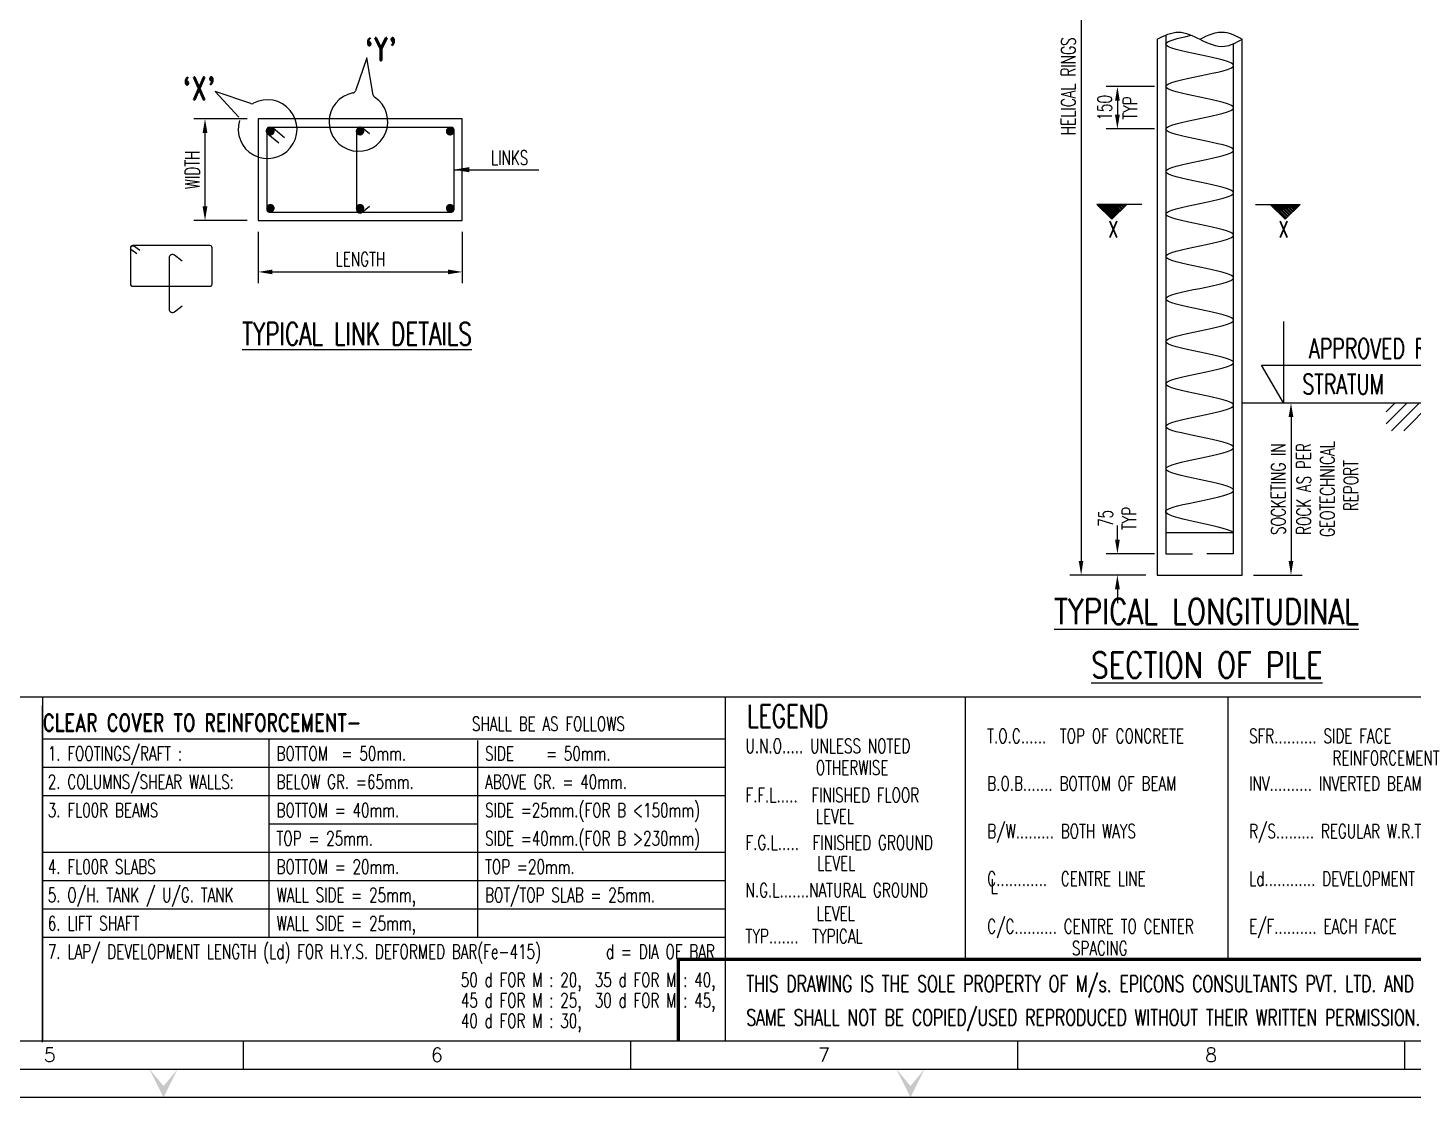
# Model space of a CAD drawing. Extents: x 489124 to 794428, y -356295 to -29813.
# Drawn here: x 681423 to 705887, y -229687 to -210799 of the extents above; entities that cross this region are included whole.
import ezdxf
from ezdxf.enums import TextEntityAlignment as Align

# ---------------------------------------------------------------- set-up
doc = ezdxf.new("R2010")
doc.units = 0
doc.header["$LTSCALE"] = 500
doc.header["$MEASUREMENT"] = 0
doc.layers.get('DEFPOINTS').update_dxf_attribs({"color": 4})
for name, color, linetype in [('BEAM', 4, 'Continuous'), ('DIM', 5, 'Continuous'), ('DIM1', 5, 'Continuous'), ('HT', 12, 'Continuous'), ('LEVEL SECTION', 3, 'Continuous'), ('LINE CUT', 8, 'Continuous'), ('N.G.L.', 1, 'Continuous'), ('NO. SECTION', 1, 'Continuous'), ('note t', 2, 'Continuous'), ('notes', 1, 'Continuous'), ('PNA', 10, 'Continuous'), ('R.C.C. STRUCTURE', 4, 'Continuous'), ('REINFORCEMENT', 6, 'Continuous'), ('REINFORCEMENT LINKS', 2, 'Continuous'), ('S-TITIL', 6, 'Continuous'), ('STEEL', 6, 'Continuous'), ('TEXT (SHEET)', 4, 'Continuous'), ('TEXT1', 2, 'Continuous'), ('TITLE', 4, 'Continuous'), ('TXT', 4, 'Continuous'), ('TXT1', 2, 'Continuous')]:
    doc.layers.add(name, color=color, linetype=linetype)
doc.layers.add('HEADING-TXT', color=1, linetype='Continuous', lineweight=25)
doc.styles.add('D', font='romand.shx', dxfattribs={"height": 200})
doc.styles.add('ROMAND', font='romand')
doc.styles.add('ROMANS', font='r.shx', dxfattribs={"width": 0.7, "bigfont": 'bigfont.shx'})
doc.styles.add('ROMENT', font='r.shx', dxfattribs={"bigfont": 'bigfont.shx'})
doc.dimstyles.new('Copy of INT2TIMES', dxfattribs={"dimtxt": 300, "dimasz": 275, "dimexe": 75, "dimexo": 75, "dimgap": 40, "dimtad": 1, "dimdec": 0, "dimlfac": 0.5, "dimrnd": 5, "dimzin": 0, "dimdsep": 46, "dimtxsty": 'ROMANS', "dimcen": -1, "dimclrd": 5, "dimclre": 5, "dimclrt": 4, "dimadec": 0, "dimazin": 0, "dimtfac": 1, "dimtdec": 0, "dimtix": 1, "dimtofl": 0, "dimtmove": 2, "dimatfit": 3, "dimfxl": 0, "dimtolj": 1, "dimtzin": 0, "dimarcsym": 0})
doc.dimstyles.new('dim20', dxfattribs={"dimtxt": 250, "dimasz": 250, "dimexe": 200, "dimexo": 200, "dimgap": 100, "dimtad": 1, "dimdec": 0, "dimlfac": 0.2, "dimzin": 0, "dimdsep": 46, "dimtxsty": 'ROMANS', "dimcen": 0, "dimclrd": 5, "dimclre": 5, "dimclrt": 4, "dimadec": 0, "dimazin": 0, "dimtfac": 1, "dimtdec": 0, "dimtix": 1, "dimtofl": 0, "dimtmove": 2, "dimatfit": 3, "dimfxl": 0, "dimtolj": 1, "dimtzin": 0, "dimlwd": -1, "dimlwe": -1, "dimarcsym": 0})
doc.dimstyles.new('dim25', dxfattribs={"dimtxt": 250, "dimasz": 250, "dimexe": 200, "dimexo": 200, "dimgap": 100, "dimtad": 1, "dimdec": 0, "dimlfac": 0.25, "dimzin": 0, "dimdsep": 46, "dimtxsty": 'ROMANS', "dimcen": 0, "dimclrd": 5, "dimclre": 5, "dimclrt": 4, "dimadec": 0, "dimazin": 0, "dimtfac": 1, "dimtdec": 0, "dimtix": 1, "dimtofl": 0, "dimtmove": 2, "dimatfit": 3, "dimfxl": 0, "dimtolj": 1, "dimtzin": 0, "dimlwd": -1, "dimlwe": -1, "dimarcsym": 0})

# ---------------------------------------------------------------- blocks, each defined once
blk = doc.blocks.new('FOLDER')
at = {"layer": 'PNA'}
for points in [[(-1250, 2500), (0, 0), (0, 1000)], [(1250, 2500), (0, 0), (0, 1000)]]:
    blk.add_solid(points, dxfattribs=at)
blk = doc.blocks.new('A1')
at = {"color": 1}
blk.add_line((81794, 6959), (1969, 6959), dxfattribs=at)
at = {"flags": 128}
blk.add_lwpolyline([(0, 0), (82779, 0), (82779, 58231), (0, 58231)], close=True, dxfattribs=at)
at = {"color": 1, "const_width": 56.6}
blk.add_lwpolyline([(42226, 985), (42226, 2401), (58867, 2401)], dxfattribs=at)
at = {"layer": 'PNA'}
for p, q in [((34655, 984), (34655, 492)), ((41389, 984), (41389, 492)), ((48124, 984), (48124, 492)), ((54858, 984), (54858, 492))]:
    blk.add_line(p, q, dxfattribs=at)
at = {"layer": 'PNA', "color": 1}
for points in [[(984, 492), (82287, 492), (82287, 57739), (984, 57739)], [(1969, 984), (81794, 984), (81794, 57247), (1969, 57247)]]:
    blk.add_lwpolyline(points, close=True, dxfattribs=at)
at = {"layer": 'PNA', "xscale": 0.1968578388914466, "yscale": 0.1968578388914466, "zscale": 0.1968578388914466}
for p in [(33269, 0), (46262, 0)]:
    blk.add_blockref('FOLDER', p, dxfattribs=at)
at = {"layer": 'PNA', "style": 'ROMANS'}
for s, p in [('5', (31289, 738)), ('6', (38023, 738)), ('7', (44757, 738)), ('8', (51491, 738))]:
    blk.add_text(s, height=246, dxfattribs=at).set_placement(p, align=Align.MIDDLE)
at = {"layer": 'TEXT (SHEET)', "color": 4, "style": 'ROMANS', "width": 0.7}
for s, p in [('THIS DRAWING IS THE SOLE PROPERTY OF M/s. EPICONS CONSULTANTS PVT. LTD. AND', (43408, 1833)), ('SAME SHALL NOT BE COPIED/USED REPRODUCED WITHOUT THEIR WRITTEN PERMISSION.', (43408, 1247))]:
    blk.add_text(s, height=283.16, dxfattribs=at).set_placement(p)
blk = doc.blocks.new('*D434')
at = {"layer": 'DEFPOINTS', "color": 0}
for p in [(684554, -212406), (685495, -212406), (685495, -214206)]:
    blk.add_point(p, dxfattribs=at)
at = {"layer": 'DIM', "color": 5}
for p, q in [((685295, -212406), (684354, -212406)), ((684554, -213956), (684554, -212656)), ((685295, -214206), (684354, -214206))]:
    blk.add_line(p, q, dxfattribs=at)
for points in [[(684512, -212656), (684595, -212656), (684554, -212406)], [(684512, -213956), (684595, -213956), (684554, -214206)]]:
    blk.add_solid(points, dxfattribs=at)
at = {"layer": 'DIM', "color": 4, "insert": (684329, -213306), "char_height": 250, "attachment_point": 5, "rotation": 90, "style": 'ROMANS'}
blk.add_mtext('\\A1;WIDTH', dxfattribs=at)
blk = doc.blocks.new('*D435')
at = {"layer": 'DEFPOINTS', "color": 0}
for p in [(685495, -214206), (689095, -214206), (689095, -215112)]:
    blk.add_point(p, dxfattribs=at)
at = {"layer": 'DIM', "color": 5}
for p, q in [((685495, -214406), (685495, -215312)), ((689095, -214406), (689095, -215312)), ((685745, -215112), (688845, -215112))]:
    blk.add_line(p, q, dxfattribs=at)
for points in [[(685745, -215070), (685745, -215153), (685495, -215112)], [(688845, -215070), (688845, -215153), (689095, -215112)]]:
    blk.add_solid(points, dxfattribs=at)
at = {"layer": 'DIM', "color": 4, "insert": (687295, -214887), "char_height": 250, "attachment_point": 5, "style": 'ROMANS'}
blk.add_mtext('\\A1;LENGTH', dxfattribs=at)
blk = doc.blocks.new('*D353')
at = {"layer": 'DEFPOINTS', "color": 0}
for p in [(701516, -220089), (700663, -220464), (701366, -220464)]:
    blk.add_point(p, dxfattribs=at)
at = {"layer": 'DIM', "color": 5}
for p, q in [((700663, -219839), (700663, -219589)), ((701316, -220089), (700463, -220089)), ((701166, -220464), (700463, -220464)), ((700663, -220714), (700663, -220964))]:
    blk.add_line(p, q, dxfattribs=at)
for points in [[(700621, -219839), (700705, -219839), (700663, -220089)], [(700621, -220714), (700705, -220714), (700663, -220464)]]:
    blk.add_solid(points, dxfattribs=at)
at = {"layer": 'DIM', "color": 4, "insert": (700663, -219464), "char_height": 250, "attachment_point": 5, "rotation": 90, "style": 'ROMANS'}
blk.add_mtext('\\A1;75\\PTYP', dxfattribs=at)
blk = doc.blocks.new('*D354')
at = {"layer": 'DEFPOINTS', "color": 0}
for p in [(701516, -211839), (700663, -212587), (701516, -212587)]:
    blk.add_point(p, dxfattribs=at)
at = {"layer": 'DIM', "color": 5}
for p, q in [((701316, -211839), (700463, -211839)), ((700663, -212089), (700663, -212337)), ((701316, -212587), (700463, -212587))]:
    blk.add_line(p, q, dxfattribs=at)
for points in [[(700621, -212089), (700705, -212089), (700663, -211839)], [(700621, -212337), (700705, -212337), (700663, -212587)]]:
    blk.add_solid(points, dxfattribs=at)
at = {"layer": 'DIM', "color": 4, "char_height": 250, "rotation": 90, "style": 'ROMANS'}
for s, insert, attachment_point in [('\\A1;150', (700563, -212213), 8), ('\\A1;TYP', (700763, -212213), 2)]:
    blk.add_mtext(s, dxfattribs=dict(at, insert=insert, attachment_point=attachment_point))
blk = doc.blocks.new('*D355')
at = {"layer": 'DEFPOINTS', "color": 0}
for p in [(702866, -217425), (702866, -220464), (703728, -220464)]:
    blk.add_point(p, dxfattribs=at)
at = {"layer": 'DIM', "color": 5}
for p, q in [((703066, -217425), (703928, -217425)), ((703728, -217675), (703728, -220214)), ((703066, -220464), (703928, -220464))]:
    blk.add_line(p, q, dxfattribs=at)
for points in [[(703686, -217675), (703770, -217675), (703728, -217425)], [(703686, -220214), (703770, -220214), (703728, -220464)]]:
    blk.add_solid(points, dxfattribs=at)
at = {"layer": 'DIM', "color": 4, "char_height": 250, "rotation": 90, "style": 'ROMANS'}
for s, insert, attachment_point in [('\\A1;SOCKETING IN ', (703628, -218944), 8), ('\\A1;ROCK AS PER \\PGEOTECHNICAL\\P REPORT ', (703828, -218944), 2)]:
    blk.add_mtext(s, dxfattribs=dict(at, insert=insert, attachment_point=attachment_point))
blk = doc.blocks.new('*D356')
at = {"layer": 'DEFPOINTS', "color": 0}
for p in [(701516, -203200), (700022, -220464), (701366, -220464)]:
    blk.add_point(p, dxfattribs=at)
at = {"layer": 'DIM', "color": 5}
for p, q in [((701316, -203200), (699822, -203200)), ((700022, -203450), (700022, -220214)), ((701166, -220464), (699822, -220464))]:
    blk.add_line(p, q, dxfattribs=at)
for points in [[(699980, -203450), (700063, -203450), (700022, -203200)], [(699980, -220214), (700063, -220214), (700022, -220464)]]:
    blk.add_solid(points, dxfattribs=at)
at = {"layer": 'DIM', "color": 4, "insert": (699797, -211832), "char_height": 250, "attachment_point": 5, "rotation": 90, "style": 'ROMANS'}
blk.add_mtext('\\A1;HELICAL RINGS', dxfattribs=at)

msp = doc.modelspace()

# ---------------------------------------------------------------- hatches: boundary and pattern name
at = {"layer": 'NO. SECTION', "ltscale": 5}
h = msp.add_hatch(dxfattribs=at)
h.set_pattern_fill('ANSI31', color=256, scale=167.617882, angle=180, style=0)
h.set_pattern_definition([(315, (628041.72, -212130.569), (-14.8154676, -14.8154676), [])])
h.paths.add_polyline_path([(700566.717, -214178.173), (700302.404, -213918.464), (700831.031, -213918.464)])
h = msp.add_hatch(dxfattribs=at)
h.set_pattern_fill('ANSI31', color=256, scale=167.617882, angle=180, style=0)
h.set_pattern_definition([(315, (627577.56, -212130.569), (-14.8154676, -14.8154676), [])])
h.paths.add_polyline_path([(703625.446, -214178.173), (703889.759, -213918.464), (703361.132, -213918.464)])

# ---------------------------------------------------------------- linework, layer by layer
at = {"layer": 'BEAM'}
msp.add_lwpolyline([(689095.075, -212406.248), (685495.075, -212406.248), (685495.075, -214206.248), (689095.075, -214206.248)], close=True, dxfattribs=at)
msp.add_lwpolyline([(683276.173, -215365.927), (684638.733, -215365.927, 0.414213562), (684678.733, -215325.927), (684678.733, -214685.927, 0.414213562), (684638.733, -214645.927), (683276.173, -214645.927, 0.414213562), (683236.173, -214685.927), (683236.173, -215325.927, 0.414213562)], format="xyb", close=True, dxfattribs=at)
for points in [[(683349.001, -214792.113), (683259.968, -214724.751, -1), (683311.102, -214657.166), (683402.088, -214726.005)], [(684147.913, -214922.155), (684017.163, -214817.12, 0.62958674), (683919.587, -214863.896), (683919.587, -215767.321, 0.62958674), (684017.163, -215814.097), (684147.913, -215709.062)]]:
    msp.add_lwpolyline(points, format="xyb", dxfattribs=at)
at = {"layer": 'DIM'}
for p, q in [((687410.272, -211332.056), (687210.195, -211912.264)), ((687522.718, -211988.022), (687410.272, -211332.056)), ((685363.866, -212137.45), (684732.405, -211927.231)), ((684732.405, -211927.231), (685149.668, -212377.302))]:
    msp.add_line(p, q, dxfattribs=at)
for centre, radius, start, end in [((685658.744, -212589.618), 519.063, 162.769959, 118.4573682), ((687263.072, -212461.3), 519.063, 100.9101662, 56.5975754), ((687153.473, -211892.704), 60, 280.9101662, 340.9739315), ((687581.855, -211977.885), 60, 189.727108, 236.5975754), ((685382.818, -212080.522), 60, 251.5869007, 298.4573682)]:
    msp.add_arc(centre, radius, start, end, dxfattribs=at)
at = {"layer": 'DIM1', "color": 7}
msp.add_line((681685.961, -228715.31), (681685.961, -222766.28), dxfattribs=at)
at = {"layer": 'DIM1', "const_width": 75}
for points in [[(685670.758, -212627.799, 1), (685745.758, -212627.799, 1)], [(687253.101, -212627.799, 1), (687328.101, -212627.799, 1)], [(688843.475, -212627.799, 1), (688918.475, -212627.799, 1)], [(685670.758, -213985.79, -1), (685745.758, -213985.79, -1)], [(687253.101, -213985.79, -1), (687328.101, -213985.79, -1)], [(688843.475, -213985.79, -1), (688918.475, -213985.79, -1)]]:
    msp.add_lwpolyline(points, format="xyb", close=True, dxfattribs=at)
at = {"layer": 'HT', "color": 8}
for p, q in [((705410.409, -217795.295), (705780.868, -217424.708)), ((705410.409, -217580.064), (705565.712, -217424.708)), ((705503.793, -217917.11), (705996.025, -217424.708)), ((705718.95, -217917.11), (706211.181, -217424.708))]:
    msp.add_line(p, q, dxfattribs=at)
at = {"layer": 'LEVEL SECTION'}
msp.add_lwpolyline([(703596.658, -215985.266), (703596.658, -217424.708), (703206.502, -216759.126), (707282.699, -216759.126)], dxfattribs=at)
at = {"layer": 'LINE CUT'}
msp.add_spline([(701365.575, -211001.599), (701740.575, -210876.604), (702115.575, -211001.599), (702555.896, -211126.594), (702865.575, -211001.599)], degree=3, dxfattribs=at)
msp.add_open_spline([(702115.575, -211001.599), (702261.989, -210930.239), (702520.957, -210810.277), (702763.333, -210944.837), (702865.575, -211001.599)], degree=3, knots=[632.452899076, 632.452899076, 632.452899076, 632.452899076, 998.627946907, 1265.790366551, 1265.790366551, 1265.790366551, 1265.790366551], dxfattribs=at)
at = {"layer": 'N.G.L.'}
msp.add_line((702865.575, -217424.708), (707542.038, -217424.708), dxfattribs=at)
at = {"layer": 'NO. SECTION'}
for p, q in [((701092.682, -213918.464), (700302.404, -213918.464)), ((700302.404, -213918.464), (700566.717, -214178.173)), ((700831.031, -213918.464), (700566.717, -214178.173)), ((703099.481, -213918.464), (703889.759, -213918.464)), ((703361.132, -213918.464), (703625.446, -214178.173)), ((703889.759, -213918.464), (703625.446, -214178.173))]:
    msp.add_line(p, q, dxfattribs=at)
at = {"layer": 'R.C.C. STRUCTURE'}
for p, q in [((701365.575, -211001.599), (701365.575, -220463.77)), ((702865.575, -220463.77), (702865.575, -211001.599)), ((701365.575, -220463.77), (702865.575, -220463.77))]:
    msp.add_line(p, q, dxfattribs=at)
at = {"layer": 'REINFORCEMENT'}
for p, q in [((701515.575, -220088.77), (701987.75, -220088.77)), ((702715.575, -220088.77), (702243.401, -220088.77))]:
    msp.add_line(p, q, dxfattribs=at)
for points in [[(701515.575, -210930.563), (701515.575, -220088.77)], [(702715.575, -220088.77), (702715.575, -211079.423)]]:
    msp.add_lwpolyline(points, dxfattribs=at)
at = {"layer": 'REINFORCEMENT LINKS'}
msp.add_line((701515.575, -219713.77), (702715.575, -219713.77), dxfattribs=at)
msp.add_open_spline([(702715.575, -219713.77), (702529.935, -219588.77), (700401.731, -219338.77), (703892.49, -218963.77), (700321.761, -218588.77), (703913.918, -218213.77), (700316.019, -217838.77), (703915.456, -217463.77), (700315.607, -217088.77), (703915.567, -216713.77), (700315.577, -216338.77), (703915.575, -215963.77), (700315.575, -215588.77), (703915.575, -215213.77), (700315.575, -214838.77), (703915.575, -214463.77), (700315.575, -214088.77), (703915.575, -213713.77), (700315.575, -213338.77), (703915.575, -212963.77), (700315.575, -212588.77), (703915.575, -212213.77), (700315.577, -211838.77), (703915.567, -211463.77), (701014.97, -211161.621), (701724.413, -210984.473), (701967.854, -210932.324)], degree=3, knots=[1005.783276854, 1005.783276854, 1005.783276854, 1005.783276854, 2011.566553709, 3017.349830563, 4023.133107417, 5028.916384272, 6034.699661126, 7040.482937981, 8046.266214835, 9052.049491689, 10057.832768544, 11063.616045398, 12069.399322253, 13075.182599107, 14080.965875961, 15086.749152816, 16092.53242967, 17098.315706525, 18104.098983379, 19109.882260234, 20115.665537088, 21121.448813943, 22127.232090797, 23133.015367651, 24138.798644506, 24558.40266965, 24558.40266965, 24558.40266965, 24558.40266965], dxfattribs=at)
at = {"layer": 'STEEL'}
for p, q in [((685685.075, -212556.248), (688905.075, -212556.248)), ((685645.075, -212596.248), (685645.075, -214016.248)), ((688945.075, -212596.248), (688945.075, -214016.248)), ((685685.075, -214056.248), (688905.075, -214056.248))]:
    msp.add_line(p, q, dxfattribs=at)
for points in [[(685857.568, -212839.918), (685663.823, -212679.206, -1), (685754.908, -212569.4), (685957.288, -212737.276)], [(687458.913, -212672.155), (687328.163, -212567.12, 0.62958674), (687230.587, -212613.896), (687230.587, -214011.321, 0.62958674), (687328.163, -214058.097), (687458.913, -213953.062)]]:
    msp.add_lwpolyline(points, format="xyb", dxfattribs=at)
for centre, start, end in [((685685.075, -212596.248), 90, 180), ((688905.075, -212596.248), 0, 90), ((685685.075, -214016.248), 180, 270), ((688905.075, -214016.248), 270, 0)]:
    msp.add_arc(centre, 40, start, end, dxfattribs=at)
at = {"layer": 'TEXT1', "color": 5}
for p, q in [((693740.509, -223865.17), (681685.961, -223865.17)), ((693740.509, -224365.17), (681685.961, -224365.17)), ((693740.509, -224365.17), (681685.961, -224365.17)), ((689370.802, -224865.17), (685688.517, -224865.17)), ((693740.509, -225365.17), (681685.961, -225365.17)), ((693740.509, -225865.17), (681685.961, -225865.17)), ((693740.509, -225865.17), (681685.961, -225865.17)), ((693740.509, -226365.17), (681685.961, -226365.17)), ((693740.509, -226865.17), (681685.961, -226865.17))]:
    msp.add_line(p, q, dxfattribs=at)
at = {"layer": 'TITLE', "color": 0}
for p, q in [((697981.575, -227250.706), (697981.575, -222623.569)), ((702618.075, -227250.706), (702618.075, -222623.569)), ((693740.509, -223365.17), (681685.961, -223365.17)), ((685688.517, -226865.17), (685688.517, -223365.17)), ((689370.802, -226865.17), (689370.802, -223386.906)), ((681685.961, -228715.31), (681685.961, -223678.407))]:
    msp.add_line(p, q, dxfattribs=at)
msp.add_lwpolyline([(693740.509, -222623.569), (681685.961, -222623.569), (681685.961, -228689.854), (693740.509, -228687.768)], close=True, dxfattribs=at)

# ---------------------------------------------------------------- block references
at = {"xscale": 1.01500000001397, "yscale": 1.01500000001397, "zscale": 1.01500000001397}
msp.add_blockref('A1', (650053.5, -229687.248), dxfattribs=at)

# ---------------------------------------------------------------- texts
at = {"layer": 'HEADING-TXT', "color": 6, "style": 'ROMANS', "width": 0.7}
msp.add_text('%%UTYPICAL LINK DETAILS', height=400, dxfattribs=at).set_placement((687238.639, -216404.17), align=Align.CENTER)
msp.add_text('LEGEND', height=400, dxfattribs=at).set_placement((694127.075, -223153.952))
at = {"layer": 'LEVEL SECTION', "attachment_point": 5, "style": 'ROMANS'}
for s, insert, char_height in [('APPROVED ROCK', (705421.942, -216463.45), 350.35035), ('STRATUM ', (704647.485, -217094.553), 350.3504)]:
    msp.add_mtext(s, dxfattribs=dict(at, insert=insert, char_height=char_height))
at = {"layer": 'NO. SECTION', "style": 'ROMANS', "width": 0.7}
for p in [(700591.723, -214358.879), (703600.44, -214358.879)]:
    msp.add_text('X', height=291.667, dxfattribs=at).set_placement(p, align=Align.MIDDLE)
at = {"layer": 'note t', "style": 'D', "width": 0.75}
msp.add_text(' CLEAR COVER TO REINFORCEMENT- ', height=310.425, dxfattribs=at).set_placement((681530.646, -223226.465))
at = {"layer": 'notes', "color": 4, "style": 'ROMANS', "width": 0.7}
for s, p in [('SHALL BE AS FOLLOWS', (689266.252, -223215.821)), ('T.O.C......  TOP OF CONCRETE', (698364.74, -223430.82)), ('SFR.......... SIDE FACE', (702988.74, -223430.82)), ('U.N.O..... UNLESS NOTED', (694096.24, -223607.32)), ('REINFORCEMENT', (704459.724, -223820.748)), ('OTHERWISE', (695337.134, -223991.383)), ('B.O.B....... BOTTOM OF BEAM', (698364.74, -224271.32)), ('INV.......... INVERTED BEAM', (702988.74, -224271.32)), ('F.F.L.....  FINISHED FLOOR', (694096.24, -224474.32)), ('LEVEL', (695337.406, -224851.891)), ('B/W......... BOTH WAYS', (698364.74, -225111.82)), ('R/S......... REGULAR W.R.T. SUNK', (702988.74, -225111.82)), ('F.G.L.....  FINISHED GROUND', (694096.24, -225314.82)), ('LEVEL', (695359.906, -225680.502)), ('C............  CENTRE LINE', (698364.74, -225952.32)), ('Ld............ DEVELOPMENT LENGTH', (702988.74, -225952.32)), ('N.G.L.......NATURAL GROUND', (694096.24, -226155.32)), ('L', (698423.906, -226086.051)), ('LEVEL', (695352.116, -226567.744)), ('C/C.......... CENTRE TO CENTER', (698364.74, -226792.82)), ('E/F.......... EACH FACE', (702988.74, -226792.82)), ('TYP.......  TYPICAL', (694096.24, -226967.72)), ('SPACING', (699860.089, -227177.378))]:
    msp.add_text(s, height=250, dxfattribs=at).set_placement(p)
for s, p in [('1. FOOTINGS/RAFT :', (681777.961, -223615.17)), ('BOTTOM  = 50mm.', (685815.961, -223615.17)), ('SIDE    = 50mm.', (689498.247, -223615.17)), ('2. COLUMNS/SHEAR WALLS:', (681777.961, -224115.17)), ('BELOW GR. =65mm.', (685815.961, -224115.17)), ('ABOVE GR. = 40mm.', (689498.247, -224115.17)), ('3. FL00R BEAMS ', (681777.961, -224615.17)), ('BOTTOM = 40mm.', (685815.961, -224615.17)), ('SIDE =25mm.(FOR B <150mm)', (689498.247, -224615.17)), ('TOP = 25mm.', (685815.961, -225115.17)), ('SIDE =40mm.(FOR B >230mm)', (689498.247, -225115.17)), ('4. FL00R SLABS ', (681777.961, -225615.17)), ('BOTTOM = 20mm.', (685815.961, -225615.17)), ('TOP =20mm.', (689498.247, -225615.17)), ('5. O/H. TANK / U/G. TANK', (681777.961, -226115.17)), ('WALL SIDE = 25mm,', (685815.961, -226115.17)), ('BOT/TOP SLAB = 25mm.', (689498.247, -226115.17)), ('6. LIFT SHAFT', (681777.961, -226615.17)), ('WALL SIDE = 25mm,', (685815.961, -226615.17)), ('7. LAP/ DEVELOPMENT LENGTH (Ld) FOR H.Y.S. DEFORMED BAR(Fe-415)   d = DIA OF BAR', (681777.961, -227115.17)), ('50 d FOR M : 20,', (689070.461, -227614.13)), ('35 d FOR M : 40,', (691435.461, -227614.13)), ('45 d FOR M : 25,', (689070.461, -227975.13)), ('30 d FOR M : 45,', (691435.461, -227975.13)), ('40 d FOR M : 30,', (689070.461, -228336.13))]:
    msp.add_text(s, height=250, dxfattribs=at).set_placement(p, align=Align.MIDDLE_LEFT)
at = {"layer": 'S-TITIL', "style": 'ROMANS', "width": 0.8}
for s, p in [('%%UTYPICAL LONGITUDINAL', (702236.153, -221332.754)), ('%%USECTION OF PILE', (702241.992, -222279.248))]:
    msp.add_text(s, height=450, dxfattribs=at).set_placement(p, align=Align.CENTER)
at = {"layer": 'TXT', "style": 'ROMENT', "width": 0.7}
msp.add_text('LINKS', height=250, dxfattribs=at).set_placement((689930.838, -213094.835), align=Align.MIDDLE)
at = {"layer": 'TXT1', "style": 'ROMAND', "width": 0.8}
for s, p in [("`Y'", (687660, -211379.203)), ("`X'", (684449.785, -212072.104))]:
    msp.add_text(s, height=400, dxfattribs=at).set_placement(p, align=Align.CENTER)

# ---------------------------------------------------------------- dimensions: what is measured, and where the dimension line sits
at = {"layer": 'DIM'}
for base, p1, p2, angle, text, dimstyle, picture, middle in [((700021.603, -220463.77), (701515.575, -203200.141), (701365.575, -220463.77), 90, 'HELICAL RINGS', 'dim20', '*D356', (699796.603, -211831.956)), ((700662.968, -212586.533), (701515.575, -211838.77), (701515.575, -212586.533), 90, '<>\\XTYP', 'dim20', '*D354', (700662.968, -212212.652)), ((684553.782, -212406.248), (685495.075, -214206.248), (685495.075, -212406.248), 90, 'WIDTH', 'dim25', '*D434', (684328.782, -213306.248)), ((689095.075, -215111.573), (685495.075, -214206.248), (689095.075, -214206.248), 180, 'LENGTH', 'dim25', '*D435', (687295.075, -214886.573)), ((703727.893, -220463.77), (702865.575, -217424.708), (702865.575, -220463.77), 90, 'SOCKETING IN \\XROCK AS PER \\PGEOTECHNICAL\\P REPORT ', 'dim20', '*D355', (703727.893, -218944.239))]:
    dim = msp.add_linear_dim(base=base, p1=p1, p2=p2, angle=angle, text=text, dimstyle=dimstyle, dxfattribs=at)
    dim.commit()
    dim.dimension.update_dxf_attribs({"geometry": picture, "text_midpoint": middle})
dim = msp.add_linear_dim(base=(700662.968, -220463.77), p1=(701515.575, -220088.77), p2=(701365.575, -220463.77), angle=90, text='<>\\XTYP', dimstyle='dim20', dxfattribs=at)
dim.commit()
dim.dimension.update_dxf_attribs({"geometry": '*D353', "text_midpoint": (700662.968, -219463.77), "dimtype": 160})

# ---------------------------------------------------------------- leaders
at = {"layer": 'DIM', "ltscale": 2}
msp.add_leader([(688945.075, -213306.248), (690447.021, -213306.248)], dimstyle='Copy of INT2TIMES', dxfattribs=at)

doc.saveas('drawing.dxf')
